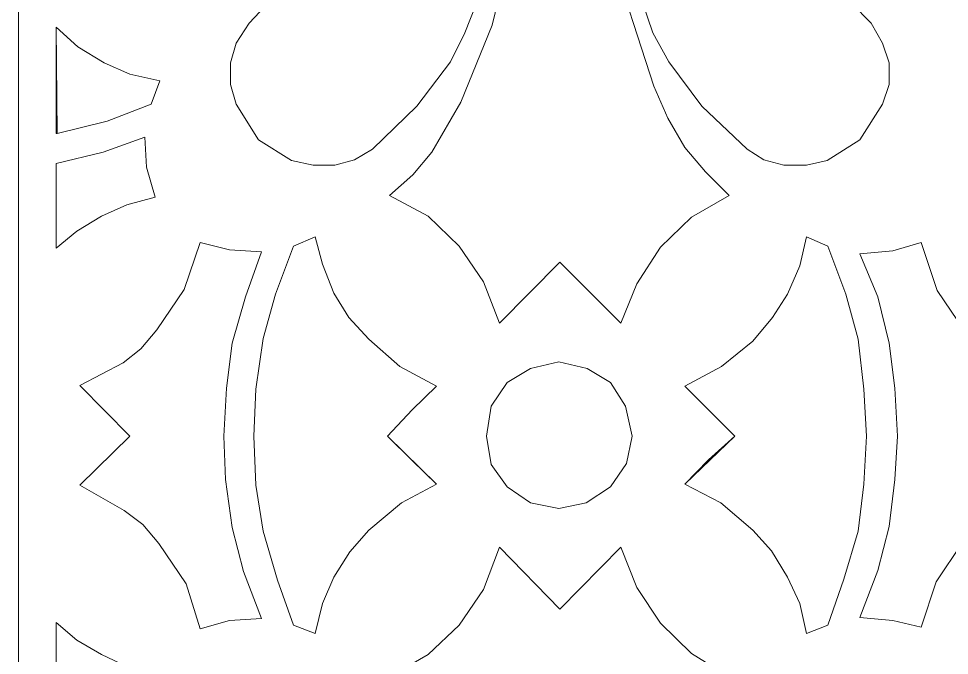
# Model space of a CAD drawing. Header units: centimetres. Extents: x -6.3 to 6.7, y -11.5 to 14.
# Drawn here: x -6.33 to -0.99, y -6.46 to -2.8 of the extents above; entities that cross this region are included whole.
import ezdxf

# ---------------------------------------------------------------- set-up
doc = ezdxf.new("R2010")
doc.units = ezdxf.units.CM
doc.header["$MEASUREMENT"] = 0
doc.layers.add('layer 1', color=7, linetype='Continuous')

msp = doc.modelspace()

# ---------------------------------------------------------------- linework, layer by layer
at = {"layer": 'layer 1', "color": 242, "lineweight": 9}
for points, knots in [([(6.73776, -11.4721), (6.73776, -11.4721), (-6.33193, -11.4721), (-6.33193, -11.4721), (-6.33193, -11.4721), (-6.33193, -11.4721), (-6.33193, 1.00916), (-6.33193, 1.00916), (-6.33193, 1.00916), (-6.33193, 1.00916), (6.73776, 1.00916), (6.73776, 1.00916), (6.73776, 1.00916), (6.73776, 1.00916), (6.73776, -11.4721), (6.73776, -11.4721)], [0, 0, 0, 0, 0.2, 0.2, 0.2, 0.2, 0.4, 0.4, 0.4, 0.4, 0.6, 0.6, 0.6, 0.6, 1, 1, 1, 1]), ([(-3.81625, -2.14894), (-3.81625, -2.14894), (-4.18334, -2.23532), (-4.18334, -2.23532), (-4.18334, -2.23532), (-4.18334, -2.23532), (-4.36149, -2.3055), (-4.36149, -2.3055), (-4.36149, -2.3055), (-4.36149, -2.3055), (-4.51805, -2.39188), (-4.51805, -2.39188), (-4.51805, -2.39188), (-4.51805, -2.39188), (-4.79337, -2.59702), (-4.79337, -2.59702), (-4.79337, -2.59702), (-4.79337, -2.59702), (-5.00931, -2.82915), (-5.00931, -2.82915), (-5.00931, -2.82915), (-5.00931, -2.82915), (-5.08489, -2.94252), (-5.08489, -2.94252), (-5.08489, -2.94252), (-5.08489, -2.94252), (-5.11728, -3.05589), (-5.11728, -3.05589), (-5.11728, -3.05589), (-5.11728, -3.05589), (-5.11728, -3.18005), (-5.11728, -3.18005), (-5.11728, -3.18005), (-5.11728, -3.18005), (-5.08489, -3.29342), (-5.08489, -3.29342), (-5.08489, -3.29342), (-5.08489, -3.29342), (-4.95532, -3.49856), (-4.95532, -3.49856), (-4.95532, -3.49856), (-4.95532, -3.49856), (-4.76638, -3.61733), (-4.76638, -3.61733), (-4.76638, -3.61733), (-4.76638, -3.61733), (-4.64221, -3.64432), (-4.64221, -3.64432), (-4.64221, -3.64432), (-4.64221, -3.64432), (-4.51805, -3.64432), (-4.51805, -3.64432), (-4.51805, -3.64432), (-4.51805, -3.64432), (-4.40468, -3.61193), (-4.40468, -3.61193), (-4.40468, -3.61193), (-4.40468, -3.61193), (-4.30211, -3.55255), (-4.30211, -3.55255), (-4.30211, -3.55255), (-4.30211, -3.55255), (-4.04838, -3.30422), (-4.04838, -3.30422), (-4.04838, -3.30422), (-4.04838, -3.30422), (-3.85404, -3.05049), (-3.85404, -3.05049), (-3.85404, -3.05049), (-3.85404, -3.05049), (-3.77306, -2.88314), (-3.77306, -2.88314), (-3.77306, -2.88314), (-3.77306, -2.88314), (-3.70288, -2.71039), (-3.70288, -2.71039), (-3.70288, -2.71039), (-3.70288, -2.71039), (-3.60571, -2.34869), (-3.60571, -2.34869), (-3.60571, -2.34869), (-3.60571, -2.34869), (-3.72987, -2.25691), (-3.72987, -2.25691), (-3.72987, -2.25691), (-3.72987, -2.25691), (-3.81625, -2.14894), (-3.81625, -2.14894), (-3.81625, -2.14894), (-3.81625, -2.14894), (-3.81625, -2.14894), (-3.81625, -2.14894)], [0, 0, 0, 0, 0.0416667, 0.0416667, 0.0416667, 0.0416667, 0.0833333, 0.0833333, 0.0833333, 0.0833333, 0.125, 0.125, 0.125, 0.125, 0.1666667, 0.1666667, 0.1666667, 0.1666667, 0.2083333, 0.2083333, 0.2083333, 0.2083333, 0.25, 0.25, 0.25, 0.25, 0.2916667, 0.2916667, 0.2916667, 0.2916667, 0.3333333, 0.3333333, 0.3333333, 0.3333333, 0.375, 0.375, 0.375, 0.375, 0.4166667, 0.4166667, 0.4166667, 0.4166667, 0.4583333, 0.4583333, 0.4583333, 0.4583333, 0.5, 0.5, 0.5, 0.5, 0.5416667, 0.5416667, 0.5416667, 0.5416667, 0.5833333, 0.5833333, 0.5833333, 0.5833333, 0.625, 0.625, 0.625, 0.625, 0.6666667, 0.6666667, 0.6666667, 0.6666667, 0.7083333, 0.7083333, 0.7083333, 0.7083333, 0.75, 0.75, 0.75, 0.75, 0.7916667, 0.7916667, 0.7916667, 0.7916667, 0.8333333, 0.8333333, 0.8333333, 0.8333333, 0.875, 0.875, 0.875, 0.875, 0.9166667, 0.9166667, 0.9166667, 0.9166667, 1, 1, 1, 1]), ([(-2.64478, -2.14894), (-2.64478, -2.14894), (-2.27768, -2.23532), (-2.27768, -2.23532), (-2.27768, -2.23532), (-2.27768, -2.23532), (-2.09953, -2.3055), (-2.09953, -2.3055), (-2.09953, -2.3055), (-2.09953, -2.3055), (-1.94298, -2.39188), (-1.94298, -2.39188), (-1.94298, -2.39188), (-1.94298, -2.39188), (-1.66766, -2.59702), (-1.66766, -2.59702), (-1.66766, -2.59702), (-1.66766, -2.59702), (-1.44092, -2.82915), (-1.44092, -2.82915), (-1.44092, -2.82915), (-1.44092, -2.82915), (-1.37614, -2.94252), (-1.37614, -2.94252), (-1.37614, -2.94252), (-1.37614, -2.94252), (-1.33835, -3.05589), (-1.33835, -3.05589), (-1.33835, -3.05589), (-1.33835, -3.05589), (-1.33835, -3.18005), (-1.33835, -3.18005), (-1.33835, -3.18005), (-1.33835, -3.18005), (-1.37614, -3.29342), (-1.37614, -3.29342), (-1.37614, -3.29342), (-1.37614, -3.29342), (-1.5057, -3.49856), (-1.5057, -3.49856), (-1.5057, -3.49856), (-1.5057, -3.49856), (-1.69465, -3.61733), (-1.69465, -3.61733), (-1.69465, -3.61733), (-1.69465, -3.61733), (-1.81341, -3.64432), (-1.81341, -3.64432), (-1.81341, -3.64432), (-1.81341, -3.64432), (-1.94298, -3.64432), (-1.94298, -3.64432), (-1.94298, -3.64432), (-1.94298, -3.64432), (-2.05635, -3.61193), (-2.05635, -3.61193), (-2.05635, -3.61193), (-2.05635, -3.61193), (-2.15352, -3.55255), (-2.15352, -3.55255), (-2.15352, -3.55255), (-2.15352, -3.55255), (-2.41264, -3.30422), (-2.41264, -3.30422), (-2.41264, -3.30422), (-2.41264, -3.30422), (-2.60159, -3.05049), (-2.60159, -3.05049), (-2.60159, -3.05049), (-2.60159, -3.05049), (-2.69337, -2.88314), (-2.69337, -2.88314), (-2.69337, -2.88314), (-2.69337, -2.88314), (-2.75275, -2.71039), (-2.75275, -2.71039), (-2.75275, -2.71039), (-2.75275, -2.71039), (-2.84992, -2.34869), (-2.84992, -2.34869), (-2.84992, -2.34869), (-2.84992, -2.34869), (-2.73115, -2.25691), (-2.73115, -2.25691), (-2.73115, -2.25691), (-2.73115, -2.25691), (-2.64478, -2.14894), (-2.64478, -2.14894), (-2.64478, -2.14894), (-2.64478, -2.14894), (-2.64478, -2.14894), (-2.64478, -2.14894)], [0, 0, 0, 0, 0.0416667, 0.0416667, 0.0416667, 0.0416667, 0.0833333, 0.0833333, 0.0833333, 0.0833333, 0.125, 0.125, 0.125, 0.125, 0.1666667, 0.1666667, 0.1666667, 0.1666667, 0.2083333, 0.2083333, 0.2083333, 0.2083333, 0.25, 0.25, 0.25, 0.25, 0.2916667, 0.2916667, 0.2916667, 0.2916667, 0.3333333, 0.3333333, 0.3333333, 0.3333333, 0.375, 0.375, 0.375, 0.375, 0.4166667, 0.4166667, 0.4166667, 0.4166667, 0.4583333, 0.4583333, 0.4583333, 0.4583333, 0.5, 0.5, 0.5, 0.5, 0.5416667, 0.5416667, 0.5416667, 0.5416667, 0.5833333, 0.5833333, 0.5833333, 0.5833333, 0.625, 0.625, 0.625, 0.625, 0.6666667, 0.6666667, 0.6666667, 0.6666667, 0.7083333, 0.7083333, 0.7083333, 0.7083333, 0.75, 0.75, 0.75, 0.75, 0.7916667, 0.7916667, 0.7916667, 0.7916667, 0.8333333, 0.8333333, 0.8333333, 0.8333333, 0.875, 0.875, 0.875, 0.875, 0.9166667, 0.9166667, 0.9166667, 0.9166667, 1, 1, 1, 1]), ([(-2.94709, -2.39188), (-2.94709, -2.39188), (-2.68797, -3.19085), (-2.68797, -3.19085), (-2.68797, -3.19085), (-2.68797, -3.19085), (-2.60699, -3.3744), (-2.60699, -3.3744), (-2.60699, -3.3744), (-2.60699, -3.3744), (-2.50982, -3.54175), (-2.50982, -3.54175), (-2.50982, -3.54175), (-2.50982, -3.54175), (-2.39105, -3.68211), (-2.39105, -3.68211), (-2.39105, -3.68211), (-2.39105, -3.68211), (-2.25609, -3.81707), (-2.25609, -3.81707), (-2.25609, -3.81707), (-2.25609, -3.81707), (-2.47203, -3.94124), (-2.47203, -3.94124), (-2.47203, -3.94124), (-2.47203, -3.94124), (-2.65018, -4.11399), (-2.65018, -4.11399), (-2.65018, -4.11399), (-2.65018, -4.11399), (-2.78514, -4.32453), (-2.78514, -4.32453), (-2.78514, -4.32453), (-2.78514, -4.32453), (-2.87691, -4.55126), (-2.87691, -4.55126), (-2.87691, -4.55126), (-2.87691, -4.55126), (-3.22781, -4.20036), (-3.22781, -4.20036), (-3.22781, -4.20036), (-3.22781, -4.20036), (-3.57332, -4.55126), (-3.57332, -4.55126), (-3.57332, -4.55126), (-3.57332, -4.55126), (-3.66509, -4.31373), (-3.66509, -4.31373), (-3.66509, -4.31373), (-3.66509, -4.31373), (-3.80545, -4.10859), (-3.80545, -4.10859), (-3.80545, -4.10859), (-3.80545, -4.10859), (-3.9836, -3.93584), (-3.9836, -3.93584), (-3.9836, -3.93584), (-3.9836, -3.93584), (-4.20494, -3.81707), (-4.20494, -3.81707), (-4.20494, -3.81707), (-4.20494, -3.81707), (-4.06997, -3.6983), (-4.06997, -3.6983), (-4.06997, -3.6983), (-4.06997, -3.6983), (-3.96201, -3.56874), (-3.96201, -3.56874), (-3.96201, -3.56874), (-3.96201, -3.56874), (-3.79465, -3.28262), (-3.79465, -3.28262), (-3.79465, -3.28262), (-3.79465, -3.28262), (-3.6165, -2.83995), (-3.6165, -2.83995), (-3.6165, -2.83995), (-3.6165, -2.83995), (-3.50853, -2.39727), (-3.50853, -2.39727), (-3.50853, -2.39727), (-3.50853, -2.39727), (-3.37357, -2.44586), (-3.37357, -2.44586), (-3.37357, -2.44586), (-3.37357, -2.44586), (-3.23321, -2.46206), (-3.23321, -2.46206), (-3.23321, -2.46206), (-3.23321, -2.46206), (-3.08206, -2.43506), (-3.08206, -2.43506), (-3.08206, -2.43506), (-3.08206, -2.43506), (-2.94709, -2.39188), (-2.94709, -2.39188)], [0, 0, 0, 0, 0.04, 0.04, 0.04, 0.04, 0.08, 0.08, 0.08, 0.08, 0.12, 0.12, 0.12, 0.12, 0.16, 0.16, 0.16, 0.16, 0.2, 0.2, 0.2, 0.2, 0.24, 0.24, 0.24, 0.24, 0.28, 0.28, 0.28, 0.28, 0.32, 0.32, 0.32, 0.32, 0.36, 0.36, 0.36, 0.36, 0.4, 0.4, 0.4, 0.4, 0.44, 0.44, 0.44, 0.44, 0.48, 0.48, 0.48, 0.48, 0.52, 0.52, 0.52, 0.52, 0.56, 0.56, 0.56, 0.56, 0.6, 0.6, 0.6, 0.6, 0.64, 0.64, 0.64, 0.64, 0.68, 0.68, 0.68, 0.68, 0.72, 0.72, 0.72, 0.72, 0.76, 0.76, 0.76, 0.76, 0.8, 0.8, 0.8, 0.8, 0.84, 0.84, 0.84, 0.84, 0.88, 0.88, 0.88, 0.88, 0.92, 0.92, 0.92, 0.92, 1, 1, 1, 1]), ([(-6.11599, -2.85075), (-6.11599, -2.85075), (-6.11599, -3.46077), (-6.11599, -3.46077), (-6.11599, -3.46077), (-6.11599, -3.46077), (-6.1106, -3.46077), (-6.1106, -3.46077), (-6.1106, -3.46077), (-6.1106, -3.46077), (-6.1106, -3.46077), (-6.1106, -3.46077), (-6.1106, -3.46077), (-6.1106, -3.46077), (-6.11599, -2.85075), (-6.11599, -2.85075)], [0, 0, 0, 0, 0.2, 0.2, 0.2, 0.2, 0.4, 0.4, 0.4, 0.4, 0.6, 0.6, 0.6, 0.6, 1, 1, 1, 1]), ([(-6.1106, -3.46077), (-6.1106, -3.46077), (-5.82448, -3.39059), (-5.82448, -3.39059), (-5.82448, -3.39059), (-5.82448, -3.39059), (-5.57075, -3.29342), (-5.57075, -3.29342), (-5.57075, -3.29342), (-5.57075, -3.29342), (-5.52216, -3.15846), (-5.52216, -3.15846), (-5.52216, -3.15846), (-5.52216, -3.15846), (-5.69491, -3.12067), (-5.69491, -3.12067), (-5.69491, -3.12067), (-5.69491, -3.12067), (-5.84067, -3.05589), (-5.84067, -3.05589), (-5.84067, -3.05589), (-5.84067, -3.05589), (-5.99183, -2.96411), (-5.99183, -2.96411), (-5.99183, -2.96411), (-5.99183, -2.96411), (-6.11599, -2.85075), (-6.11599, -2.85075), (-6.11599, -2.85075), (-6.11599, -2.85075), (-6.1106, -3.46077), (-6.1106, -3.46077)], [0, 0, 0, 0, 0.1111111, 0.1111111, 0.1111111, 0.1111111, 0.2222222, 0.2222222, 0.2222222, 0.2222222, 0.3333333, 0.3333333, 0.3333333, 0.3333333, 0.4444444, 0.4444444, 0.4444444, 0.4444444, 0.5555556, 0.5555556, 0.5555556, 0.5555556, 0.6666667, 0.6666667, 0.6666667, 0.6666667, 0.7777778, 0.7777778, 0.7777778, 0.7777778, 1, 1, 1, 1]), ([(-6.11599, -2.85075), (-6.11599, -2.85075), (-6.11599, -2.85075), (-6.11599, -2.85075), (-6.11599, -2.85075), (-6.11599, -2.85075), (-6.11599, -2.85075), (-6.11599, -2.85075), (-6.11599, -2.85075), (-6.11599, -2.85075), (-6.11599, -2.85075), (-6.11599, -2.85075)], [0, 0, 0, 0, 0.25, 0.25, 0.25, 0.25, 0.5, 0.5, 0.5, 0.5, 1, 1, 1, 1]), ([(-6.11599, -3.63352), (-6.11599, -3.63352), (-5.84607, -3.56874), (-5.84607, -3.56874), (-5.84607, -3.56874), (-5.84607, -3.56874), (-5.60854, -3.48237), (-5.60854, -3.48237), (-5.60854, -3.48237), (-5.60854, -3.48237), (-5.59774, -3.65512), (-5.59774, -3.65512), (-5.59774, -3.65512), (-5.59774, -3.65512), (-5.54916, -3.82787), (-5.54916, -3.82787), (-5.54916, -3.82787), (-5.54916, -3.82787), (-5.71111, -3.87106), (-5.71111, -3.87106), (-5.71111, -3.87106), (-5.71111, -3.87106), (-5.85687, -3.93584), (-5.85687, -3.93584), (-5.85687, -3.93584), (-5.85687, -3.93584), (-5.99723, -4.02221), (-5.99723, -4.02221), (-5.99723, -4.02221), (-5.99723, -4.02221), (-6.11599, -4.11939), (-6.11599, -4.11939), (-6.11599, -4.11939), (-6.11599, -4.11939), (-6.11599, -3.63352), (-6.11599, -3.63352)], [0, 0, 0, 0, 0.1, 0.1, 0.1, 0.1, 0.2, 0.2, 0.2, 0.2, 0.3, 0.3, 0.3, 0.3, 0.4, 0.4, 0.4, 0.4, 0.5, 0.5, 0.5, 0.5, 0.6, 0.6, 0.6, 0.6, 0.7, 0.7, 0.7, 0.7, 0.8, 0.8, 0.8, 0.8, 1, 1, 1, 1]), ([(-6.11599, -4.11939), (-6.11599, -4.11939), (-6.11599, -3.63352), (-6.11599, -3.63352), (-6.11599, -3.63352), (-6.11599, -3.63352), (-6.11599, -4.11939), (-6.11599, -4.11939)], [0, 0, 0, 0, 0.3333333, 0.3333333, 0.3333333, 0.3333333, 1, 1, 1, 1]), ([(-4.21573, -5.19908), (-4.21573, -5.19908), (-4.07537, -5.04792), (-4.07537, -5.04792), (-4.07537, -5.04792), (-4.07537, -5.04792), (-3.93501, -4.91296), (-3.93501, -4.91296), (-3.93501, -4.91296), (-3.93501, -4.91296), (-4.14555, -4.79959), (-4.14555, -4.79959), (-4.14555, -4.79959), (-4.14555, -4.79959), (-4.3237, -4.64304), (-4.3237, -4.64304), (-4.3237, -4.64304), (-4.3237, -4.64304), (-4.43707, -4.51887), (-4.43707, -4.51887), (-4.43707, -4.51887), (-4.43707, -4.51887), (-4.52345, -4.37851), (-4.52345, -4.37851), (-4.52345, -4.37851), (-4.52345, -4.37851), (-4.58823, -4.21116), (-4.58823, -4.21116), (-4.58823, -4.21116), (-4.58823, -4.21116), (-4.63142, -4.0546), (-4.63142, -4.0546), (-4.63142, -4.0546), (-4.63142, -4.0546), (-4.75558, -4.10859), (-4.75558, -4.10859), (-4.75558, -4.10859), (-4.75558, -4.10859), (-4.85815, -4.38391), (-4.85815, -4.38391), (-4.85815, -4.38391), (-4.85815, -4.38391), (-4.92833, -4.63764), (-4.92833, -4.63764), (-4.92833, -4.63764), (-4.92833, -4.63764), (-4.97152, -4.92916), (-4.97152, -4.92916), (-4.97152, -4.92916), (-4.97152, -4.92916), (-4.98232, -5.19908), (-4.98232, -5.19908), (-4.98232, -5.19908), (-4.98232, -5.19908), (-4.97152, -5.4798), (-4.97152, -5.4798), (-4.97152, -5.4798), (-4.97152, -5.4798), (-4.92833, -5.74432), (-4.92833, -5.74432), (-4.92833, -5.74432), (-4.92833, -5.74432), (-4.84735, -6.02505), (-4.84735, -6.02505), (-4.84735, -6.02505), (-4.84735, -6.02505), (-4.75558, -6.28417), (-4.75558, -6.28417), (-4.75558, -6.28417), (-4.75558, -6.28417), (-4.63142, -6.33276), (-4.63142, -6.33276), (-4.63142, -6.33276), (-4.63142, -6.33276), (-4.58823, -6.16001), (-4.58823, -6.16001), (-4.58823, -6.16001), (-4.58823, -6.16001), (-4.52345, -6.00885), (-4.52345, -6.00885), (-4.52345, -6.00885), (-4.52345, -6.00885), (-4.43167, -5.86309), (-4.43167, -5.86309), (-4.43167, -5.86309), (-4.43167, -5.86309), (-4.3237, -5.73893), (-4.3237, -5.73893), (-4.3237, -5.73893), (-4.3237, -5.73893), (-4.13476, -5.58237), (-4.13476, -5.58237), (-4.13476, -5.58237), (-4.13476, -5.58237), (-3.93501, -5.4744), (-3.93501, -5.4744), (-3.93501, -5.4744), (-3.93501, -5.4744), (-4.21573, -5.19908), (-4.21573, -5.19908)], [0, 0, 0, 0, 0.0384615, 0.0384615, 0.0384615, 0.0384615, 0.0769231, 0.0769231, 0.0769231, 0.0769231, 0.1153846, 0.1153846, 0.1153846, 0.1153846, 0.1538462, 0.1538462, 0.1538462, 0.1538462, 0.1923077, 0.1923077, 0.1923077, 0.1923077, 0.2307692, 0.2307692, 0.2307692, 0.2307692, 0.2692308, 0.2692308, 0.2692308, 0.2692308, 0.3076923, 0.3076923, 0.3076923, 0.3076923, 0.3461538, 0.3461538, 0.3461538, 0.3461538, 0.3846154, 0.3846154, 0.3846154, 0.3846154, 0.4230769, 0.4230769, 0.4230769, 0.4230769, 0.4615385, 0.4615385, 0.4615385, 0.4615385, 0.5, 0.5, 0.5, 0.5, 0.5384615, 0.5384615, 0.5384615, 0.5384615, 0.5769231, 0.5769231, 0.5769231, 0.5769231, 0.6153846, 0.6153846, 0.6153846, 0.6153846, 0.6538462, 0.6538462, 0.6538462, 0.6538462, 0.6923077, 0.6923077, 0.6923077, 0.6923077, 0.7307692, 0.7307692, 0.7307692, 0.7307692, 0.7692308, 0.7692308, 0.7692308, 0.7692308, 0.8076923, 0.8076923, 0.8076923, 0.8076923, 0.8461538, 0.8461538, 0.8461538, 0.8461538, 0.8846154, 0.8846154, 0.8846154, 0.8846154, 0.9230769, 0.9230769, 0.9230769, 0.9230769, 1, 1, 1, 1]), ([(-2.2237, -5.19908), (-2.2237, -5.19908), (-2.37486, -5.04792), (-2.37486, -5.04792), (-2.37486, -5.04792), (-2.37486, -5.04792), (-2.50982, -4.91296), (-2.50982, -4.91296), (-2.50982, -4.91296), (-2.50982, -4.91296), (-2.29928, -4.79959), (-2.29928, -4.79959), (-2.29928, -4.79959), (-2.29928, -4.79959), (-2.12113, -4.65383), (-2.12113, -4.65383), (-2.12113, -4.65383), (-2.12113, -4.65383), (-2.00776, -4.51887), (-2.00776, -4.51887), (-2.00776, -4.51887), (-2.00776, -4.51887), (-1.92138, -4.38391), (-1.92138, -4.38391), (-1.92138, -4.38391), (-1.92138, -4.38391), (-1.8512, -4.22196), (-1.8512, -4.22196), (-1.8512, -4.22196), (-1.8512, -4.22196), (-1.81341, -4.0546), (-1.81341, -4.0546), (-1.81341, -4.0546), (-1.81341, -4.0546), (-1.68925, -4.10859), (-1.68925, -4.10859), (-1.68925, -4.10859), (-1.68925, -4.10859), (-1.58668, -4.38391), (-1.58668, -4.38391), (-1.58668, -4.38391), (-1.58668, -4.38391), (-1.5165, -4.64304), (-1.5165, -4.64304), (-1.5165, -4.64304), (-1.5165, -4.64304), (-1.48411, -4.92916), (-1.48411, -4.92916), (-1.48411, -4.92916), (-1.48411, -4.92916), (-1.46791, -5.19908), (-1.46791, -5.19908), (-1.46791, -5.19908), (-1.46791, -5.19908), (-1.48411, -5.4744), (-1.48411, -5.4744), (-1.48411, -5.4744), (-1.48411, -5.4744), (-1.5165, -5.74432), (-1.5165, -5.74432), (-1.5165, -5.74432), (-1.5165, -5.74432), (-1.59748, -6.01965), (-1.59748, -6.01965), (-1.59748, -6.01965), (-1.59748, -6.01965), (-1.68925, -6.28417), (-1.68925, -6.28417), (-1.68925, -6.28417), (-1.68925, -6.28417), (-1.81341, -6.33276), (-1.81341, -6.33276), (-1.81341, -6.33276), (-1.81341, -6.33276), (-1.8512, -6.16001), (-1.8512, -6.16001), (-1.8512, -6.16001), (-1.8512, -6.16001), (-1.92138, -6.00885), (-1.92138, -6.00885), (-1.92138, -6.00885), (-1.92138, -6.00885), (-2.01316, -5.85769), (-2.01316, -5.85769), (-2.01316, -5.85769), (-2.01316, -5.85769), (-2.12113, -5.73893), (-2.12113, -5.73893), (-2.12113, -5.73893), (-2.12113, -5.73893), (-2.30468, -5.58237), (-2.30468, -5.58237), (-2.30468, -5.58237), (-2.30468, -5.58237), (-2.50982, -5.4744), (-2.50982, -5.4744), (-2.50982, -5.4744), (-2.50982, -5.4744), (-2.2237, -5.19908), (-2.2237, -5.19908)], [0, 0, 0, 0, 0.0384615, 0.0384615, 0.0384615, 0.0384615, 0.0769231, 0.0769231, 0.0769231, 0.0769231, 0.1153846, 0.1153846, 0.1153846, 0.1153846, 0.1538462, 0.1538462, 0.1538462, 0.1538462, 0.1923077, 0.1923077, 0.1923077, 0.1923077, 0.2307692, 0.2307692, 0.2307692, 0.2307692, 0.2692308, 0.2692308, 0.2692308, 0.2692308, 0.3076923, 0.3076923, 0.3076923, 0.3076923, 0.3461538, 0.3461538, 0.3461538, 0.3461538, 0.3846154, 0.3846154, 0.3846154, 0.3846154, 0.4230769, 0.4230769, 0.4230769, 0.4230769, 0.4615385, 0.4615385, 0.4615385, 0.4615385, 0.5, 0.5, 0.5, 0.5, 0.5384615, 0.5384615, 0.5384615, 0.5384615, 0.5769231, 0.5769231, 0.5769231, 0.5769231, 0.6153846, 0.6153846, 0.6153846, 0.6153846, 0.6538462, 0.6538462, 0.6538462, 0.6538462, 0.6923077, 0.6923077, 0.6923077, 0.6923077, 0.7307692, 0.7307692, 0.7307692, 0.7307692, 0.7692308, 0.7692308, 0.7692308, 0.7692308, 0.8076923, 0.8076923, 0.8076923, 0.8076923, 0.8461538, 0.8461538, 0.8461538, 0.8461538, 0.8846154, 0.8846154, 0.8846154, 0.8846154, 0.9230769, 0.9230769, 0.9230769, 0.9230769, 1, 1, 1, 1]), ([(-5.98103, -4.90756), (-5.98103, -4.90756), (-5.7327, -4.778), (-5.7327, -4.778), (-5.7327, -4.778), (-5.7327, -4.778), (-5.63013, -4.69702), (-5.63013, -4.69702), (-5.63013, -4.69702), (-5.63013, -4.69702), (-5.53836, -4.58905), (-5.53836, -4.58905), (-5.53836, -4.58905), (-5.53836, -4.58905), (-5.3818, -4.35692), (-5.3818, -4.35692), (-5.3818, -4.35692), (-5.3818, -4.35692), (-5.29003, -4.08699), (-5.29003, -4.08699), (-5.29003, -4.08699), (-5.29003, -4.08699), (-5.12268, -4.13018), (-5.12268, -4.13018), (-5.12268, -4.13018), (-5.12268, -4.13018), (-4.93913, -4.14098), (-4.93913, -4.14098), (-4.93913, -4.14098), (-4.93913, -4.14098), (-5.0309, -4.40011), (-5.0309, -4.40011), (-5.0309, -4.40011), (-5.0309, -4.40011), (-5.10648, -4.66463), (-5.10648, -4.66463), (-5.10648, -4.66463), (-5.10648, -4.66463), (-5.13887, -4.92376), (-5.13887, -4.92376), (-5.13887, -4.92376), (-5.13887, -4.92376), (-5.15507, -5.19908), (-5.15507, -5.19908), (-5.15507, -5.19908), (-5.15507, -5.19908), (-5.14427, -5.44741), (-5.14427, -5.44741), (-5.14427, -5.44741), (-5.14427, -5.44741), (-5.10648, -5.72273), (-5.10648, -5.72273), (-5.10648, -5.72273), (-5.10648, -5.72273), (-5.0417, -5.97646), (-5.0417, -5.97646), (-5.0417, -5.97646), (-5.0417, -5.97646), (-4.93913, -6.24638), (-4.93913, -6.24638), (-4.93913, -6.24638), (-4.93913, -6.24638), (-5.12268, -6.25718), (-5.12268, -6.25718), (-5.12268, -6.25718), (-5.12268, -6.25718), (-5.29003, -6.30577), (-5.29003, -6.30577), (-5.29003, -6.30577), (-5.29003, -6.30577), (-5.37101, -6.04664), (-5.37101, -6.04664), (-5.37101, -6.04664), (-5.37101, -6.04664), (-5.52756, -5.8145), (-5.52756, -5.8145), (-5.52756, -5.8145), (-5.52756, -5.8145), (-5.61934, -5.70654), (-5.61934, -5.70654), (-5.61934, -5.70654), (-5.61934, -5.70654), (-5.7273, -5.62556), (-5.7273, -5.62556), (-5.7273, -5.62556), (-5.7273, -5.62556), (-5.98103, -5.4798), (-5.98103, -5.4798), (-5.98103, -5.4798), (-5.98103, -5.4798), (-5.69491, -5.19908), (-5.69491, -5.19908), (-5.69491, -5.19908), (-5.69491, -5.19908), (-5.98103, -4.90756), (-5.98103, -4.90756)], [0, 0, 0, 0, 0.04, 0.04, 0.04, 0.04, 0.08, 0.08, 0.08, 0.08, 0.12, 0.12, 0.12, 0.12, 0.16, 0.16, 0.16, 0.16, 0.2, 0.2, 0.2, 0.2, 0.24, 0.24, 0.24, 0.24, 0.28, 0.28, 0.28, 0.28, 0.32, 0.32, 0.32, 0.32, 0.36, 0.36, 0.36, 0.36, 0.4, 0.4, 0.4, 0.4, 0.44, 0.44, 0.44, 0.44, 0.48, 0.48, 0.48, 0.48, 0.52, 0.52, 0.52, 0.52, 0.56, 0.56, 0.56, 0.56, 0.6, 0.6, 0.6, 0.6, 0.64, 0.64, 0.64, 0.64, 0.68, 0.68, 0.68, 0.68, 0.72, 0.72, 0.72, 0.72, 0.76, 0.76, 0.76, 0.76, 0.8, 0.8, 0.8, 0.8, 0.84, 0.84, 0.84, 0.84, 0.88, 0.88, 0.88, 0.88, 0.92, 0.92, 0.92, 0.92, 1, 1, 1, 1]), ([(-0.4692, -5.4744), (-0.4692, -5.4744), (-0.72292, -5.61476), (-0.72292, -5.61476), (-0.72292, -5.61476), (-0.72292, -5.61476), (-0.8201, -5.70654), (-0.8201, -5.70654), (-0.8201, -5.70654), (-0.8201, -5.70654), (-0.91727, -5.80911), (-0.91727, -5.80911), (-0.91727, -5.80911), (-0.91727, -5.80911), (-1.06843, -6.03584), (-1.06843, -6.03584), (-1.06843, -6.03584), (-1.06843, -6.03584), (-1.1548, -6.29497), (-1.1548, -6.29497), (-1.1548, -6.29497), (-1.1548, -6.29497), (-1.31676, -6.25718), (-1.31676, -6.25718), (-1.31676, -6.25718), (-1.31676, -6.25718), (-1.5057, -6.24098), (-1.5057, -6.24098), (-1.5057, -6.24098), (-1.5057, -6.24098), (-1.40313, -5.97106), (-1.40313, -5.97106), (-1.40313, -5.97106), (-1.40313, -5.97106), (-1.33835, -5.71733), (-1.33835, -5.71733), (-1.33835, -5.71733), (-1.33835, -5.71733), (-1.30596, -5.44741), (-1.30596, -5.44741), (-1.30596, -5.44741), (-1.30596, -5.44741), (-1.28976, -5.19908), (-1.28976, -5.19908), (-1.28976, -5.19908), (-1.28976, -5.19908), (-1.30596, -4.92376), (-1.30596, -4.92376), (-1.30596, -4.92376), (-1.30596, -4.92376), (-1.33835, -4.66463), (-1.33835, -4.66463), (-1.33835, -4.66463), (-1.33835, -4.66463), (-1.40313, -4.40011), (-1.40313, -4.40011), (-1.40313, -4.40011), (-1.40313, -4.40011), (-1.5057, -4.15178), (-1.5057, -4.15178), (-1.5057, -4.15178), (-1.5057, -4.15178), (-1.31676, -4.13558), (-1.31676, -4.13558), (-1.31676, -4.13558), (-1.31676, -4.13558), (-1.1548, -4.08699), (-1.1548, -4.08699), (-1.1548, -4.08699), (-1.1548, -4.08699), (-1.06303, -4.36232), (-1.06303, -4.36232), (-1.06303, -4.36232), (-1.06303, -4.36232), (-0.90647, -4.59445), (-0.90647, -4.59445), (-0.90647, -4.59445), (-0.90647, -4.59445), (-0.8147, -4.69702), (-0.8147, -4.69702), (-0.8147, -4.69702), (-0.8147, -4.69702), (-0.70673, -4.778), (-0.70673, -4.778), (-0.70673, -4.778), (-0.70673, -4.778), (-0.4692, -4.91296), (-0.4692, -4.91296), (-0.4692, -4.91296), (-0.4692, -4.91296), (-0.74992, -5.19908), (-0.74992, -5.19908), (-0.74992, -5.19908), (-0.74992, -5.19908), (-0.4692, -5.4744), (-0.4692, -5.4744)], [0, 0, 0, 0, 0.04, 0.04, 0.04, 0.04, 0.08, 0.08, 0.08, 0.08, 0.12, 0.12, 0.12, 0.12, 0.16, 0.16, 0.16, 0.16, 0.2, 0.2, 0.2, 0.2, 0.24, 0.24, 0.24, 0.24, 0.28, 0.28, 0.28, 0.28, 0.32, 0.32, 0.32, 0.32, 0.36, 0.36, 0.36, 0.36, 0.4, 0.4, 0.4, 0.4, 0.44, 0.44, 0.44, 0.44, 0.48, 0.48, 0.48, 0.48, 0.52, 0.52, 0.52, 0.52, 0.56, 0.56, 0.56, 0.56, 0.6, 0.6, 0.6, 0.6, 0.64, 0.64, 0.64, 0.64, 0.68, 0.68, 0.68, 0.68, 0.72, 0.72, 0.72, 0.72, 0.76, 0.76, 0.76, 0.76, 0.8, 0.8, 0.8, 0.8, 0.84, 0.84, 0.84, 0.84, 0.88, 0.88, 0.88, 0.88, 0.92, 0.92, 0.92, 0.92, 1, 1, 1, 1]), ([(-3.23321, -4.7726), (-3.23321, -4.7726), (-3.39517, -4.81039), (-3.39517, -4.81039), (-3.39517, -4.81039), (-3.39517, -4.81039), (-3.53013, -4.89137), (-3.53013, -4.89137), (-3.53013, -4.89137), (-3.53013, -4.89137), (-3.6219, -5.02633), (-3.6219, -5.02633), (-3.6219, -5.02633), (-3.6219, -5.02633), (-3.64889, -5.19908), (-3.64889, -5.19908), (-3.64889, -5.19908), (-3.64889, -5.19908), (-3.6219, -5.36103), (-3.6219, -5.36103), (-3.6219, -5.36103), (-3.6219, -5.36103), (-3.53013, -5.4906), (-3.53013, -5.4906), (-3.53013, -5.4906), (-3.53013, -5.4906), (-3.39517, -5.58237), (-3.39517, -5.58237), (-3.39517, -5.58237), (-3.39517, -5.58237), (-3.23321, -5.61476), (-3.23321, -5.61476), (-3.23321, -5.61476), (-3.23321, -5.61476), (-3.07666, -5.58237), (-3.07666, -5.58237), (-3.07666, -5.58237), (-3.07666, -5.58237), (-2.9363, -5.4906), (-2.9363, -5.4906), (-2.9363, -5.4906), (-2.9363, -5.4906), (-2.84452, -5.35563), (-2.84452, -5.35563), (-2.84452, -5.35563), (-2.84452, -5.35563), (-2.81213, -5.19908), (-2.81213, -5.19908), (-2.81213, -5.19908), (-2.81213, -5.19908), (-2.84992, -5.02633), (-2.84992, -5.02633), (-2.84992, -5.02633), (-2.84992, -5.02633), (-2.9363, -4.89137), (-2.9363, -4.89137), (-2.9363, -4.89137), (-2.9363, -4.89137), (-3.07126, -4.81039), (-3.07126, -4.81039), (-3.07126, -4.81039), (-3.07126, -4.81039), (-3.23321, -4.7726), (-3.23321, -4.7726)], [0, 0, 0, 0, 0.0588235, 0.0588235, 0.0588235, 0.0588235, 0.1176471, 0.1176471, 0.1176471, 0.1176471, 0.1764706, 0.1764706, 0.1764706, 0.1764706, 0.2352941, 0.2352941, 0.2352941, 0.2352941, 0.2941176, 0.2941176, 0.2941176, 0.2941176, 0.3529412, 0.3529412, 0.3529412, 0.3529412, 0.4117647, 0.4117647, 0.4117647, 0.4117647, 0.4705882, 0.4705882, 0.4705882, 0.4705882, 0.5294118, 0.5294118, 0.5294118, 0.5294118, 0.5882353, 0.5882353, 0.5882353, 0.5882353, 0.6470588, 0.6470588, 0.6470588, 0.6470588, 0.7058824, 0.7058824, 0.7058824, 0.7058824, 0.7647059, 0.7647059, 0.7647059, 0.7647059, 0.8235294, 0.8235294, 0.8235294, 0.8235294, 0.8823529, 0.8823529, 0.8823529, 0.8823529, 1, 1, 1, 1]), ([(-3.93501, -5.4744), (-3.93501, -5.4744), (-4.07537, -5.33944), (-4.07537, -5.33944), (-4.07537, -5.33944), (-4.07537, -5.33944), (-4.21573, -5.19908), (-4.21573, -5.19908), (-4.21573, -5.19908), (-4.21573, -5.19908), (-3.93501, -5.4744), (-3.93501, -5.4744)], [0, 0, 0, 0, 0.25, 0.25, 0.25, 0.25, 0.5, 0.5, 0.5, 0.5, 1, 1, 1, 1]), ([(-2.50982, -5.4744), (-2.50982, -5.4744), (-2.37486, -5.33404), (-2.37486, -5.33404), (-2.37486, -5.33404), (-2.37486, -5.33404), (-2.2237, -5.19908), (-2.2237, -5.19908), (-2.2237, -5.19908), (-2.2237, -5.19908), (-2.50982, -5.4744), (-2.50982, -5.4744)], [0, 0, 0, 0, 0.25, 0.25, 0.25, 0.25, 0.5, 0.5, 0.5, 0.5, 1, 1, 1, 1]), ([(-2.94169, -7.99009), (-2.94169, -7.99009), (-2.83373, -7.52582), (-2.83373, -7.52582), (-2.83373, -7.52582), (-2.83373, -7.52582), (-2.66637, -7.10474), (-2.66637, -7.10474), (-2.66637, -7.10474), (-2.66637, -7.10474), (-2.48283, -6.80782), (-2.48283, -6.80782), (-2.48283, -6.80782), (-2.48283, -6.80782), (-2.37486, -6.68906), (-2.37486, -6.68906), (-2.37486, -6.68906), (-2.37486, -6.68906), (-2.25609, -6.58109), (-2.25609, -6.58109), (-2.25609, -6.58109), (-2.25609, -6.58109), (-2.47203, -6.44613), (-2.47203, -6.44613), (-2.47203, -6.44613), (-2.47203, -6.44613), (-2.65018, -6.27337), (-2.65018, -6.27337), (-2.65018, -6.27337), (-2.65018, -6.27337), (-2.78514, -6.06823), (-2.78514, -6.06823), (-2.78514, -6.06823), (-2.78514, -6.06823), (-2.87691, -5.8361), (-2.87691, -5.8361), (-2.87691, -5.8361), (-2.87691, -5.8361), (-3.22781, -6.1924), (-3.22781, -6.1924), (-3.22781, -6.1924), (-3.22781, -6.1924), (-3.57332, -5.8361), (-3.57332, -5.8361), (-3.57332, -5.8361), (-3.57332, -5.8361), (-3.66509, -6.07903), (-3.66509, -6.07903), (-3.66509, -6.07903), (-3.66509, -6.07903), (-3.80545, -6.28417), (-3.80545, -6.28417), (-3.80545, -6.28417), (-3.80545, -6.28417), (-3.9836, -6.45152), (-3.9836, -6.45152), (-3.9836, -6.45152), (-3.9836, -6.45152), (-4.20494, -6.58109), (-4.20494, -6.58109), (-4.20494, -6.58109), (-4.20494, -6.58109), (-4.06997, -6.69446), (-4.06997, -6.69446), (-4.06997, -6.69446), (-4.06997, -6.69446), (-3.95661, -6.82402), (-3.95661, -6.82402), (-3.95661, -6.82402), (-3.95661, -6.82402), (-3.79465, -7.10474), (-3.79465, -7.10474), (-3.79465, -7.10474), (-3.79465, -7.10474), (-3.6165, -7.55281), (-3.6165, -7.55281), (-3.6165, -7.55281), (-3.6165, -7.55281), (-3.50853, -7.99009), (-3.50853, -7.99009), (-3.50853, -7.99009), (-3.50853, -7.99009), (-3.37357, -7.9469), (-3.37357, -7.9469), (-3.37357, -7.9469), (-3.37357, -7.9469), (-3.23321, -7.9361), (-3.23321, -7.9361), (-3.23321, -7.9361), (-3.23321, -7.9361), (-3.08206, -7.9469), (-3.08206, -7.9469), (-3.08206, -7.9469), (-3.08206, -7.9469), (-2.94709, -8.00088), (-2.94709, -8.00088), (-2.94709, -8.00088), (-2.94709, -8.00088), (-2.94169, -7.99009), (-2.94169, -7.99009)], [0, 0, 0, 0, 0.0384615, 0.0384615, 0.0384615, 0.0384615, 0.0769231, 0.0769231, 0.0769231, 0.0769231, 0.1153846, 0.1153846, 0.1153846, 0.1153846, 0.1538462, 0.1538462, 0.1538462, 0.1538462, 0.1923077, 0.1923077, 0.1923077, 0.1923077, 0.2307692, 0.2307692, 0.2307692, 0.2307692, 0.2692308, 0.2692308, 0.2692308, 0.2692308, 0.3076923, 0.3076923, 0.3076923, 0.3076923, 0.3461538, 0.3461538, 0.3461538, 0.3461538, 0.3846154, 0.3846154, 0.3846154, 0.3846154, 0.4230769, 0.4230769, 0.4230769, 0.4230769, 0.4615385, 0.4615385, 0.4615385, 0.4615385, 0.5, 0.5, 0.5, 0.5, 0.5384615, 0.5384615, 0.5384615, 0.5384615, 0.5769231, 0.5769231, 0.5769231, 0.5769231, 0.6153846, 0.6153846, 0.6153846, 0.6153846, 0.6538462, 0.6538462, 0.6538462, 0.6538462, 0.6923077, 0.6923077, 0.6923077, 0.6923077, 0.7307692, 0.7307692, 0.7307692, 0.7307692, 0.7692308, 0.7692308, 0.7692308, 0.7692308, 0.8076923, 0.8076923, 0.8076923, 0.8076923, 0.8461538, 0.8461538, 0.8461538, 0.8461538, 0.8846154, 0.8846154, 0.8846154, 0.8846154, 0.9230769, 0.9230769, 0.9230769, 0.9230769, 1, 1, 1, 1]), ([(-6.11599, -6.26798), (-6.11599, -6.26798), (-6.11599, -6.75924), (-6.11599, -6.75924), (-6.11599, -6.75924), (-6.11599, -6.75924), (-6.11599, -6.26798), (-6.11599, -6.26798)], [0, 0, 0, 0, 0.3333333, 0.3333333, 0.3333333, 0.3333333, 1, 1, 1, 1]), ([(-6.11599, -6.75924), (-6.11599, -6.75924), (-5.84607, -6.82402), (-5.84607, -6.82402), (-5.84607, -6.82402), (-5.84607, -6.82402), (-5.60854, -6.905), (-5.60854, -6.905), (-5.60854, -6.905), (-5.60854, -6.905), (-5.59774, -6.73764), (-5.59774, -6.73764), (-5.59774, -6.73764), (-5.59774, -6.73764), (-5.54916, -6.56489), (-5.54916, -6.56489), (-5.54916, -6.56489), (-5.54916, -6.56489), (-5.71111, -6.5217), (-5.71111, -6.5217), (-5.71111, -6.5217), (-5.71111, -6.5217), (-5.85687, -6.45152), (-5.85687, -6.45152), (-5.85687, -6.45152), (-5.85687, -6.45152), (-5.99723, -6.37055), (-5.99723, -6.37055), (-5.99723, -6.37055), (-5.99723, -6.37055), (-6.11599, -6.26798), (-6.11599, -6.26798), (-6.11599, -6.26798), (-6.11599, -6.26798), (-6.11599, -6.75924), (-6.11599, -6.75924)], [0, 0, 0, 0, 0.1, 0.1, 0.1, 0.1, 0.2, 0.2, 0.2, 0.2, 0.3, 0.3, 0.3, 0.3, 0.4, 0.4, 0.4, 0.4, 0.5, 0.5, 0.5, 0.5, 0.6, 0.6, 0.6, 0.6, 0.7, 0.7, 0.7, 0.7, 0.8, 0.8, 0.8, 0.8, 1, 1, 1, 1])]:
    msp.add_open_spline(points, degree=3, knots=knots, dxfattribs=at)

doc.saveas('drawing.dxf')
